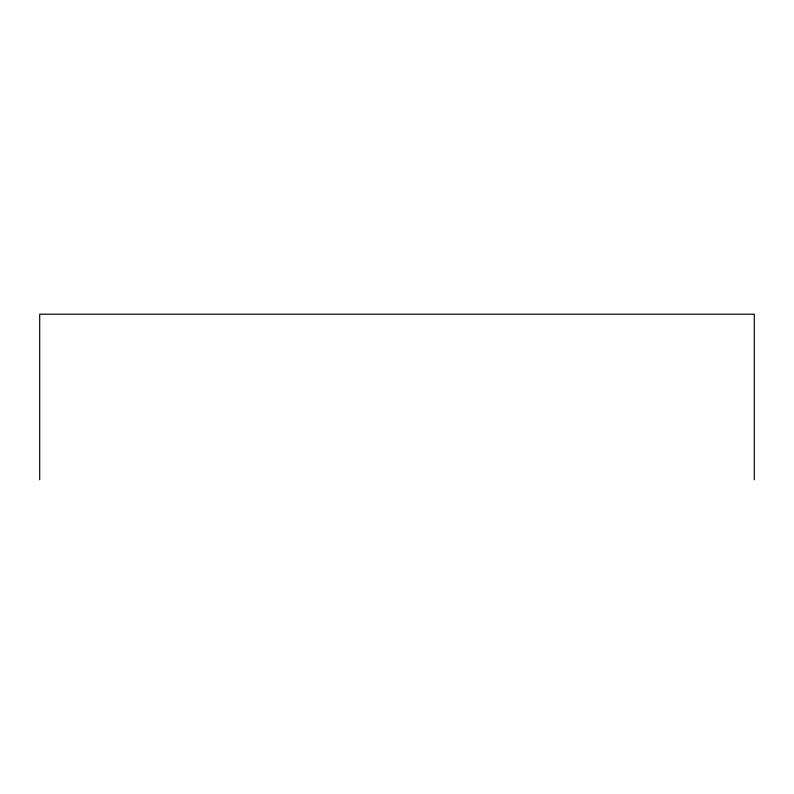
<?xml version="1.0" encoding="UTF-8"?>
<svg xmlns="http://www.w3.org/2000/svg" width="794" height="794" viewBox="0 0 794 794"><rect width="100%" height="100%" fill="white"/><g stroke="black" fill="none" stroke-linecap="round" stroke-linejoin="round"><path stroke-width="1.19" d="M754.3 479.794L754.3 314.206L39.7 314.206L39.7 479.794"/></g></svg>
